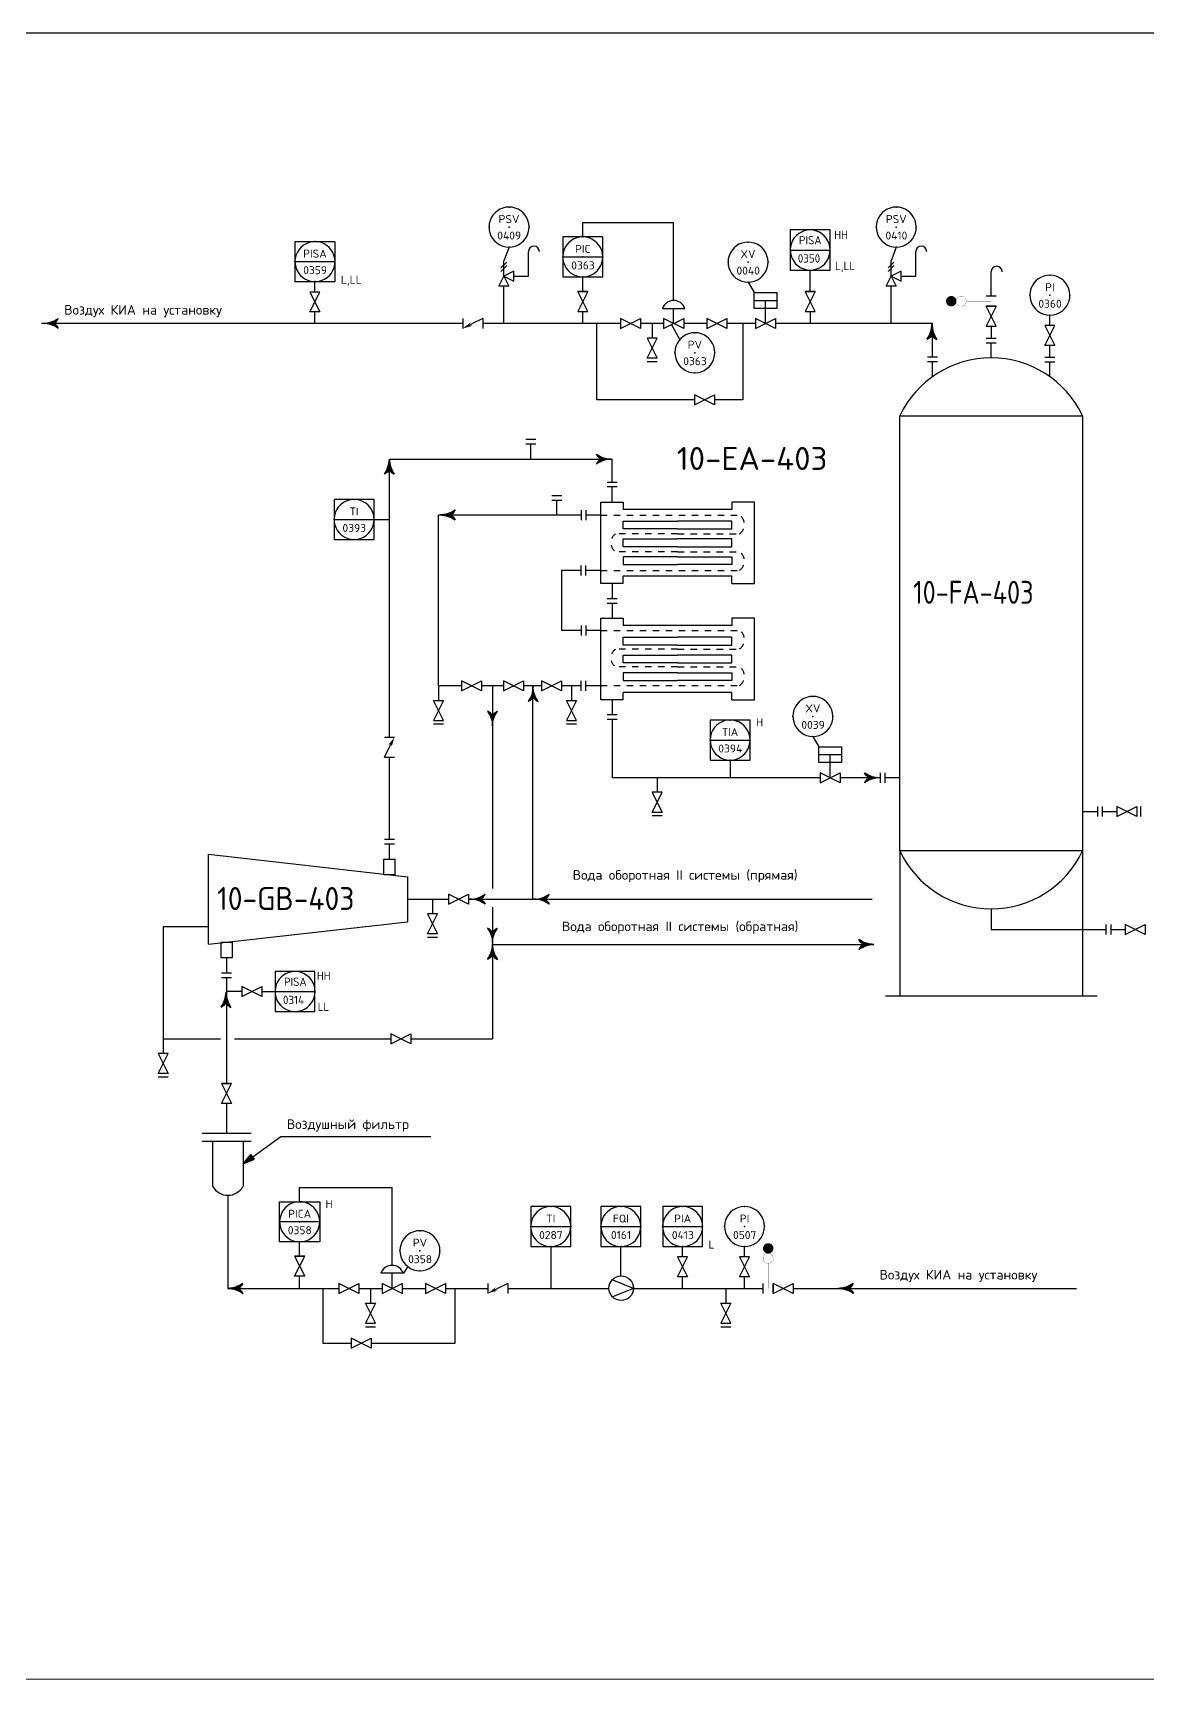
# Model space of a CAD drawing. Extents: x 71 to 279, y 48 to 143.
# Drawn here: x 175.43 to 192.58, y 52.26 to 77.59 of the extents above; entities that cross this region are included whole.
import ezdxf
from ezdxf.enums import TextEntityAlignment as Align

# ---------------------------------------------------------------- set-up
doc = ezdxf.new("R2010")
doc.units = 0
doc.header["$MEASUREMENT"] = 0
doc.linetypes.add('DASH', pattern=[0.15625, 0.09375, -0.0625])
doc.layers.get('0').update_dxf_attribs({"linetype": 'CONTINUOUS'})
doc.layers.add('IN-ATTRIBS', color=7, linetype='CONTINUOUS')
doc.styles.add('ATTRIBS', font='SIMPLEX', dxfattribs={"width": 0.8, "height": 0.125})
doc.styles.add('NARROW', font='simplex', dxfattribs={"width": 0.75, "height": 0.1})
doc.styles.add('S1', font='SIMPLEX.shx')
doc.styles.add('SIMPLEX', font='SIMPLEX')

# ---------------------------------------------------------------- blocks, each defined once
blk = doc.blocks.new('PE2')
for points in [[(0, 0, 0.150368), (0.188, 0.062, 0.150368)], [(0.125, 0, 0.206864), (0.188, 0.062, 0.206864)], [(0.125, 0, -0.206864), (0.188, -0.062, -0.206864)]]:
    blk.add_lwpolyline(points, format="xyb")
blk.add_arc((-0.008, -0.336), 0.336, 54.4623, 88.6678)
for points in [[(0, 0), (0.125, 0), (0.04, 0.003), (0.141, 0.008)], [(0, 0), (0.125, 0), (0.04, -0.003), (0.141, -0.008)], [(0.04, 0.003), (0.141, 0.008), (0.079, 0.011), (0.156, 0.019)], [(0.079, 0.011), (0.156, 0.019), (0.117, 0.024), (0.169, 0.031)], [(0.117, 0.024), (0.169, 0.031), (0.154, 0.041), (0.179, 0.046)], [(0.154, 0.041), (0.179, 0.046), (0.188, 0.062)], [(0.04, -0.003), (0.141, -0.008), (0.079, -0.011), (0.156, -0.019)], [(0.079, -0.011), (0.156, -0.019), (0.117, -0.024), (0.169, -0.031)], [(0.117, -0.024), (0.169, -0.031), (0.154, -0.041), (0.179, -0.046)], [(0.154, -0.041), (0.179, -0.046), (0.188, -0.062)]]:
    blk.add_solid(points)
blk = doc.blocks.new('-ARROW')
blk.add_line((0.085, 0), (0.125, 0))
for points in [[(0.085, 0), (0, 0), (0.085, 0), (0.124, 0.025)], [(0.085, 0), (0, 0), (0.085, 0), (0.124, -0.025)]]:
    blk.add_solid(points)
blk = doc.blocks.new('PI35')
at = {"layer": 'IN-ATTRIBS'}
for p in [(0, 0.25), (-0.25, 0), (0, 0), (0.25, 0), (0, -0.25)]:
    blk.add_point(p, dxfattribs=at)
at = {"layer": 'IN-ATTRIBS', "flags": 1}
for tag, style, width, p in [('IDNUM', 'ATTRIBS', 0.8, (0.009, 0.584)), ('DWGNO', 'ATTRIBS', 0.8, (0.003, 0.447)), ('FILENO', 'ATTRIBS', 0.8, (-0.003, 0.311)), ('LOC', 'ATTRIBS', 0.8, (-0.08, -0.422)), ('INSTALL', 'ATTRIBS', 0.8, (-0.087, -0.699)), ('SIG', 'ATTRIBS', 0.8, (-0.087, -0.563)), ('SERV', 'ATTRIBS', 0.8, (-0.083, -0.838)), ('DATE', 'ATTRIBS', 0.8, (-0.088, -0.969)), ('DES', 'NARROW', 0.75, (-0.087, -1.102)), ('CSYS', 'NARROW', 0.75, (-0.087, -1.243))]:
    blk.add_attdef(tag, text='', height=0.1, dxfattribs=dict(at, style=style, width=width)).set_placement(p, align=Align.CENTER)
at = {"layer": 'IN-ATTRIBS', "style": 'ATTRIBS', "flags": 1}
blk.add_attdef('SYSCDI', text='', height=0.1, dxfattribs=at).set_placement((-0.312, 0.312), align=Align.RIGHT)
at = {"layer": 'IN-ATTRIBS', "style": 'ATTRIBS'}
blk.add_attdef('SYSCDV', text='', height=0.1, dxfattribs=at).set_placement((-0.312, 0.141), align=Align.RIGHT)
at = {"layer": 'IN-ATTRIBS', "style": 'S1'}
for tag, p in [('A1', (0.323, 0.115)), ('XT', (0.324, 0.257)), ('A2', (0.323, -0.035)), ('A3', (0.323, -0.185)), ('RES', (0.323, -0.342))]:
    blk.add_attdef(tag, p, '', height=0.1, dxfattribs=at)
for tag, p in [('INSTTYPE', (0, 0.05)), ('TAGNUM', (0.002, -0.156)), ('MD', (0.402, -0.565)), ('SZ', (0.402, -0.696))]:
    blk.add_attdef(tag, text='', height=0.1, dxfattribs=at).set_placement(p, align=Align.CENTER)
blk = doc.blocks.new('PI29')
at = {"layer": 'IN-ATTRIBS'}
for p in [(0, 0.25), (-0.25, 0), (0, 0), (0.25, 0), (0, -0.25)]:
    blk.add_point(p, dxfattribs=at)
at = {"layer": 'IN-ATTRIBS', "flags": 1}
for tag, style, width, p in [('IDNUM', 'ATTRIBS', 0.8, (0.009, 0.584)), ('DWGNO', 'ATTRIBS', 0.8, (0.003, 0.447)), ('FILENO', 'ATTRIBS', 0.8, (-0.003, 0.311)), ('LOC', 'ATTRIBS', 0.8, (-0.08, -0.422)), ('INSTALL', 'ATTRIBS', 0.8, (-0.087, -0.699)), ('SIG', 'ATTRIBS', 0.8, (-0.087, -0.563)), ('SERV', 'ATTRIBS', 0.8, (-0.083, -0.838)), ('DATE', 'ATTRIBS', 0.8, (-0.088, -0.969)), ('DES', 'NARROW', 0.75, (-0.087, -1.102)), ('CSYS', 'NARROW', 0.75, (-0.087, -1.243))]:
    blk.add_attdef(tag, text='', height=0.1, dxfattribs=dict(at, style=style, width=width)).set_placement(p, align=Align.CENTER)
at = {"layer": 'IN-ATTRIBS', "style": 'ATTRIBS', "flags": 1}
blk.add_attdef('SYSCDI', text='', height=0.1, dxfattribs=at).set_placement((-0.312, 0.312), align=Align.RIGHT)
at = {"layer": 'IN-ATTRIBS', "style": 'ATTRIBS'}
blk.add_attdef('SYSCDV', text='', height=0.1, dxfattribs=at).set_placement((-0.312, 0.141), align=Align.RIGHT)
at = {"layer": 'IN-ATTRIBS', "style": 'S1'}
for tag, p in [('A1', (0.323, 0.115)), ('XT', (0.324, 0.257)), ('A2', (0.323, -0.035)), ('A3', (0.323, -0.185)), ('RES', (0.323, -0.342))]:
    blk.add_attdef(tag, p, '', height=0.1, dxfattribs=at)
for tag, p in [('INSTTYPE', (0, 0.05)), ('TAGNUM', (0.002, -0.156)), ('MD', (0.402, -0.565)), ('SZ', (0.402, -0.696))]:
    blk.add_attdef(tag, text='', height=0.1, dxfattribs=at).set_placement(p, align=Align.CENTER)

msp = doc.modelspace()

# ---------------------------------------------------------------- hatches: boundary and pattern name
h = msp.add_hatch(color=7)
h.paths.add_polyline_path([(178.66, 60.187), (178.809, 60.294), (178.781, 60.332)])
h.paths.add_polyline_path([(178.66, 60.187), (178.837, 60.257), (178.809, 60.294)])

# ---------------------------------------------------------------- linework, layer by layer
at = {"color": 6, "linetype": 'Continuous'}
for p, q in [((143.114, 77.594), (209.845, 77.594)), ((143.152, 52.259), (209.861, 52.255))]:
    msp.add_line(p, q, dxfattribs=at)
at = {"color": 7}
for p, q in [((183.891, 74.676, 0.76), (185.29, 74.676, 0.76)), ((183.891, 74.455, 0.76), (183.891, 74.676, 0.76)), ((185.29, 73.477, 0.76), (185.29, 74.676, 0.76)), ((182.755, 74.298, 0.76), (182.674, 74.088, 0.76)), ((188.717, 74.298, 0.76), (188.637, 74.088, 0.76)), ((182.629, 73.978, 0.76), (182.719, 74.068, 0.76)), ((182.629, 73.924, 0.76), (182.719, 74.014, 0.76)), ((182.674, 73.851, 0.76), (182.674, 74.088, 0.76)), ((188.592, 73.978, 0.76), (188.682, 74.068, 0.76)), ((188.592, 73.924, 0.76), (188.682, 74.014, 0.76)), ((188.637, 73.851, 0.76), (188.637, 74.088, 0.76)), ((183.891, 73.616, 0.76), (183.891, 73.839, 0.76)), ((186.435, 73.758, 0.76), (186.528, 73.598, 0.76)), ((187.392, 73.616, 0.76), (187.392, 73.945, 0.76)), ((183.891, 73.122, 0.76), (183.891, 73.308, 0.76)), ((187.392, 73.308, 0.76), (187.392, 73.122, 0.76)), ((185.384, 72.873, 0.76), (185.259, 73.106, 0.76)), ((180.678, 70.105, 0.76), (180.913, 70.105, 0.76)), ((187.434, 66.766, 0.76), (187.527, 66.607, 0.76)), ((186.16, 66.402, 0.76), (186.16, 66.13, 0.76)), ((178.64, 62.839, 0.76), (178.407, 62.839, 0.76)), ((178.948, 62.839, 0.76), (179.153, 62.839, 0.76)), ((178.66, 60.187, 0.76), (179.243, 60.606, 0.76)), ((179.243, 60.606, 0.76), (181.553, 60.606, 0.76)), ((178.66, 60.187, 0.76), (178.781, 60.332, 0.76)), ((178.837, 60.257, 0.76), (178.781, 60.332, 0.76)), ((178.66, 60.187, 0.76), (178.837, 60.257, 0.76)), ((179.532, 59.824, 0.76), (180.955, 59.824, 0.76)), ((179.532, 59.603, 0.76), (179.532, 59.824, 0.76)), ((180.955, 58.624, 0.76), (180.955, 59.824, 0.76)), ((179.532, 58.763, 0.76), (179.532, 58.987, 0.76)), ((183.397, 58.913, 0.76), (183.397, 58.269, 0.76)), ((184.477, 58.462, 0.76), (184.477, 58.913, 0.76)), ((181.197, 58.604, 0.76), (181.129, 58.502, 0.76)), ((179.532, 58.269, 0.76), (179.532, 58.455, 0.76))]:
    msp.add_line(p, q, dxfattribs=at)
at = {"linetype": 'Continuous'}
for p, q in [((187.084, 74.253, 0.76), (187.7, 74.253, 0.76)), ((179.46, 74.074, 0.76), (180.076, 74.074, 0.76)), ((183.583, 74.147, 0.76), (184.199, 74.147, 0.76)), ((180.062, 70.105, 0.76), (180.678, 70.105, 0.76)), ((185.852, 66.71, 0.76), (186.468, 66.71, 0.76)), ((179.153, 62.839, 0.76), (179.768, 62.839, 0.76)), ((179.84, 59.295, 0.76), (179.224, 59.295, 0.76)), ((183.089, 59.221, 0.76), (183.705, 59.221, 0.76)), ((184.17, 59.221, 0.76), (184.785, 59.221, 0.76)), ((185.121, 59.221, 0.76), (185.736, 59.221, 0.76))]:
    msp.add_line(p, q, dxfattribs=at)
at = {"color": 5}
for p, q in [((183.054, 73.851, 0.76), (183.054, 74.227, 0.76)), ((189.016, 73.851, 0.76), (189.016, 74.227, 0.76)), ((182.828, 73.851, 0.76), (183.054, 73.851, 0.76)), ((188.791, 73.851, 0.76), (189.016, 73.851, 0.76)), ((190.179, 73.542, 0.76), (190.179, 73.918, 0.76)), ((182.674, 73.122, 0.76), (182.674, 73.697, 0.76)), ((188.637, 73.122, 0.76), (188.637, 73.697, 0.76)), ((184.106, 71.948, 0.76), (184.106, 73.122, 0.76)), ((186.357, 73.122, 0.76), (186.357, 71.948, 0.76)), ((190.179, 73.08, 0.76), (190.179, 72.894, 0.76)), ((185.613, 71.948, 0.76), (184.106, 71.948, 0.76)), ((186.357, 71.948, 0.76), (185.921, 71.948, 0.76)), ((183.866, 70.172, 0.76), (181.672, 70.172, 0.76)), ((181.672, 67.546, 0.76), (181.672, 70.172, 0.76)), ((183.565, 69.32, 0.76), (183.565, 68.397, 0.76)), ((183.866, 69.32, 0.76), (183.565, 69.32, 0.76)), ((183.866, 68.397, 0.76), (183.565, 68.397, 0.76)), ((182.024, 67.546, 0.76), (181.672, 67.546, 0.76)), ((182.67, 67.546, 0.76), (182.332, 67.546, 0.76)), ((182.501, 67.546, 0.76), (182.501, 64.425, 0.76)), ((183.257, 67.546, 0.76), (182.978, 67.546, 0.76)), ((183.117, 67.546, 0.76), (183.117, 64.259, 0.76)), ((183.866, 67.546, 0.76), (183.565, 67.546, 0.76)), ((181.19, 64.259, 0.76), (181.822, 64.259, 0.76)), ((182.13, 64.259, 0.76), (188.345, 64.259, 0.76)), ((182.501, 64.137, 0.76), (182.501, 62.109, 0.76)), ((190.179, 64.111, 0.76), (190.179, 63.795, 0.76)), ((177.432, 63.837, 0.76), (177.432, 62.973, 0.76)), ((178.127, 63.837, 0.76), (177.432, 63.837, 0.76)), ((190.179, 63.795, 0.76), (191.716, 63.795, 0.76)), ((182.501, 63.564, 0.76), (188.373, 63.564, 0.76)), ((177.432, 62.973, 0.76), (177.432, 62.109, 0.76)), ((177.432, 62.109, 0.76), (178.312, 62.109, 0.76)), ((178.531, 62.109, 0.76), (180.935, 62.109, 0.76)), ((181.243, 62.109, 0.76), (182.501, 62.109, 0.76)), ((184.671, 58.269, 0.76), (184.342, 58.401, 0.76)), ((179.888, 58.269, 0.76), (179.888, 57.426, 0.76)), ((181.925, 57.426, 0.76), (181.925, 58.269, 0.76)), ((184.671, 58.269, 0.76), (184.346, 58.14, 0.76)), ((179.888, 57.426, 0.76), (180.324, 57.426, 0.76)), ((180.632, 57.426, 0.76), (181.925, 57.426, 0.76))]:
    msp.add_line(p, q, dxfattribs=at)
at = {"color": 7, "linetype": 'Continuous'}
for p, q in [((179.768, 73.606, 0.76), (179.768, 73.766, 0.76)), ((179.768, 73.122, 0.76), (179.768, 73.299, 0.76)), ((191.082, 73.09, 0.76), (191.082, 73.249, 0.76)), ((191.082, 72.605, 0.76), (191.082, 72.782, 0.76)), ((185.428, 58.754, 0.76), (185.428, 58.914, 0.76)), ((186.381, 58.754, 0.76), (186.381, 58.913, 0.76)), ((185.428, 58.27, 0.76), (185.428, 58.446, 0.76)), ((186.381, 58.27, 0.76), (186.381, 58.446, 0.76))]:
    msp.add_line(p, q, dxfattribs=at)
at = {"color": 2}
for p, q in [((182.597, 73.697, 0.76), (182.674, 73.851, 0.76)), ((182.828, 73.928, 0.76), (182.674, 73.851, 0.76)), ((182.674, 73.851, 0.76), (182.828, 73.774, 0.76)), ((182.674, 73.851, 0.76), (182.751, 73.697, 0.76)), ((182.828, 73.774, 0.76), (182.828, 73.928, 0.76)), ((188.56, 73.697, 0.76), (188.637, 73.851, 0.76)), ((188.791, 73.928, 0.76), (188.637, 73.851, 0.76)), ((188.637, 73.851, 0.76), (188.714, 73.697, 0.76)), ((188.637, 73.851, 0.76), (188.791, 73.774, 0.76)), ((188.791, 73.774, 0.76), (188.791, 73.928, 0.76)), ((182.751, 73.697, 0.76), (182.597, 73.697, 0.76)), ((183.968, 73.616, 0.76), (183.814, 73.616, 0.76)), ((187.469, 73.616, 0.76), (187.315, 73.616, 0.76)), ((188.714, 73.697, 0.76), (188.56, 73.697, 0.76)), ((190.256, 73.542, 0.76), (190.102, 73.542, 0.76)), ((185.116, 73.355, 0.76), (185.464, 73.355, 0.76)), ((185.29, 73.122, 0.76), (185.29, 73.355, 0.76)), ((186.528, 73.477, 0.76), (186.876, 73.477, 0.76)), ((186.702, 73.122, 0.76), (186.702, 73.477, 0.76)), ((190.256, 73.388, 0.76), (190.102, 73.388, 0.76)), ((182.045, 73.199, 0.76), (182.045, 73.045, 0.76)), ((182.353, 73.199, 0.76), (182.353, 73.045, 0.76)), ((184.957, 73.122, 0.76), (184.957, 72.897, 0.76)), ((190.102, 72.894, 0.76), (190.256, 72.894, 0.76)), ((190.102, 72.823, 0.76), (190.256, 72.823, 0.76)), ((190.179, 72.592, 0.76), (190.179, 72.823, 0.76)), ((189.352, 72.605, 0.76), (189.198, 72.605, 0.76)), ((189.352, 72.534, 0.76), (189.198, 72.534, 0.76)), ((189.275, 72.303, 0.76), (189.275, 72.534, 0.76)), ((191.005, 72.605, 0.76), (191.159, 72.605, 0.76)), ((191.005, 72.534, 0.76), (191.159, 72.534, 0.76)), ((191.082, 72.303, 0.76), (191.082, 72.534, 0.76)), ((183.167, 71.336, 0.76), (183.013, 71.336, 0.76)), ((183.167, 71.265, 0.76), (183.013, 71.265, 0.76)), ((183.09, 71.034, 0.76), (183.09, 71.265, 0.76)), ((183.414, 70.474, 0.76), (183.568, 70.474, 0.76)), ((184.418, 70.676, 0.76), (184.264, 70.676, 0.76)), ((184.418, 70.605, 0.76), (184.264, 70.605, 0.76)), ((184.341, 70.374, 0.76), (184.341, 70.605, 0.76)), ((183.414, 70.402, 0.76), (183.568, 70.402, 0.76)), ((183.491, 70.172, 0.76), (183.491, 70.402, 0.76)), ((183.866, 70.249, 0.76), (183.866, 70.095, 0.76)), ((183.937, 70.249, 0.76), (183.937, 70.095, 0.76)), ((184.168, 70.172, 0.76), (183.937, 70.172, 0.76)), ((183.866, 69.243, 0.76), (183.866, 69.397, 0.76)), ((183.937, 69.243, 0.76), (183.937, 69.397, 0.76)), ((184.168, 69.32, 0.76), (183.937, 69.32, 0.76)), ((184.341, 69.118, 0.76), (184.341, 68.887, 0.76)), ((184.264, 68.887, 0.76), (184.418, 68.887, 0.76)), ((184.264, 68.816, 0.76), (184.418, 68.816, 0.76)), ((184.341, 68.816, 0.76), (184.341, 68.585, 0.76)), ((183.866, 68.474, 0.76), (183.866, 68.32, 0.76)), ((183.937, 68.474, 0.76), (183.937, 68.32, 0.76)), ((184.168, 68.397, 0.76), (183.937, 68.397, 0.76)), ((181.672, 67.546, 0.76), (181.672, 67.321, 0.76)), ((183.715, 67.546, 0.76), (183.715, 67.321, 0.76)), ((183.866, 67.469, 0.76), (183.866, 67.623, 0.76)), ((183.937, 67.469, 0.76), (183.937, 67.623, 0.76)), ((184.168, 67.546, 0.76), (183.937, 67.546, 0.76)), ((184.341, 67.33, 0.76), (184.341, 67.099, 0.76)), ((184.418, 67.099, 0.76), (184.264, 67.099, 0.76)), ((184.418, 67.028, 0.76), (184.264, 67.028, 0.76)), ((180.836, 66.753, 0.76), (180.99, 66.753, 0.76)), ((180.836, 66.446, 0.76), (180.99, 66.446, 0.76)), ((187.527, 66.485, 0.76), (187.875, 66.485, 0.76)), ((187.701, 66.13, 0.76), (187.701, 66.485, 0.76)), ((188.47, 66.207, 0.76), (188.47, 66.053, 0.76)), ((188.541, 66.207, 0.76), (188.541, 66.053, 0.76)), ((185.034, 66.13, 0.76), (185.034, 65.905, 0.76)), ((188.772, 66.13, 0.76), (188.541, 66.13, 0.76)), ((191.816, 65.689, 0.76), (191.816, 65.535, 0.76)), ((191.887, 65.689, 0.76), (191.887, 65.535, 0.76)), ((191.585, 65.612, 0.76), (191.816, 65.612, 0.76)), ((191.887, 65.612, 0.76), (192.112, 65.612, 0.76)), ((180.99, 65.178, 0.76), (180.836, 65.178, 0.76)), ((180.99, 65.107, 0.76), (180.836, 65.107, 0.76)), ((180.913, 64.876, 0.76), (180.913, 65.107, 0.76)), ((181.577, 64.259, 0.76), (181.577, 64.034, 0.76)), ((191.946, 63.872, 0.76), (191.946, 63.718, 0.76)), ((192.018, 63.872, 0.76), (192.018, 63.718, 0.76)), ((191.716, 63.795, 0.76), (191.946, 63.795, 0.76)), ((192.018, 63.795, 0.76), (192.243, 63.795, 0.76)), ((178.407, 63.359, 0.76), (178.407, 63.128, 0.76)), ((178.33, 63.128, 0.76), (178.484, 63.128, 0.76)), ((178.33, 63.057, 0.76), (178.484, 63.057, 0.76)), ((177.432, 62.109, 0.76), (177.432, 61.884, 0.76)), ((178.33, 61.423, 0.76), (178.484, 61.423, 0.76)), ((179.455, 58.763, 0.76), (179.609, 58.763, 0.76)), ((181.129, 58.502, 0.76), (180.781, 58.502, 0.76)), ((180.955, 58.269, 0.76), (180.955, 58.502, 0.76)), ((182.429, 58.346, 0.76), (182.429, 58.192, 0.76)), ((182.737, 58.346, 0.76), (182.737, 58.192, 0.76)), ((186.669, 58.192, 0.76), (186.669, 58.346, 0.76)), ((186.823, 58.192, 0.76), (186.823, 58.346, 0.76)), ((180.622, 58.269, 0.76), (180.622, 58.044, 0.76)), ((186.091, 58.269, 0.76), (186.091, 58.044, 0.76))]:
    msp.add_line(p, q, dxfattribs=at)
at = {"color": 3}
for p, q in [((182.045, 73.122, 0.76), (175.558, 73.122, 0.76)), ((184.47, 73.122, 0.76), (182.353, 73.122, 0.76)), ((185.136, 73.122, 0.76), (184.778, 73.122, 0.76)), ((185.803, 73.122, 0.76), (185.444, 73.122, 0.76)), ((186.548, 73.122, 0.76), (186.111, 73.122, 0.76)), ((189.275, 73.122, 0.76), (186.856, 73.122, 0.76)), ((189.275, 72.605, 0.76), (189.275, 73.122, 0.76)), ((180.913, 71.034, 0.76), (184.341, 71.034, 0.76)), ((180.913, 66.753, 0.76), (180.913, 71.034, 0.76)), ((184.341, 70.676, 0.76), (184.341, 71.034, 0.76)), ((184.341, 67.028, 0.76), (184.341, 66.13, 0.76)), ((180.913, 65.178, 0.76), (180.913, 66.446, 0.76)), ((187.547, 66.13, 0.76), (184.341, 66.13, 0.76)), ((188.47, 66.13, 0.76), (187.855, 66.13, 0.76)), ((178.407, 63.057, 0.76), (178.407, 61.423, 0.76)), ((178.407, 61.115, 0.76), (178.407, 60.658, 0.76)), ((178.427, 59.702, 0.76), (178.427, 58.269, 0.76)), ((178.427, 58.269, 0.76), (180.135, 58.269, 0.76)), ((180.443, 58.269, 0.76), (180.801, 58.269, 0.76)), ((181.109, 58.269, 0.76), (181.468, 58.269, 0.76)), ((181.776, 58.269, 0.76), (182.429, 58.269, 0.76)), ((182.737, 58.269, 0.76), (184.292, 58.269, 0.76)), ((184.671, 58.27, 0.76), (186.669, 58.269, 0.76)), ((187.131, 58.269, 0.76), (191.493, 58.269, 0.76))]:
    msp.add_line(p, q, dxfattribs=at)
at = {"color": 2, "linetype": 'Continuous'}
for p, q in [((182.353, 73.199, 0.76), (182.182, 73.115, 0.76)), ((185.034, 72.533, 0.76), (184.88, 72.533, 0.76)), ((181.595, 66.957, 0.76), (181.749, 66.957, 0.76)), ((183.638, 66.957, 0.76), (183.792, 66.957, 0.76)), ((180.836, 66.446, 0.76), (180.92, 66.616, 0.76)), ((192.476, 65.689, 0.76), (192.476, 65.535, 0.76)), ((185.111, 65.541, 0.76), (184.957, 65.541, 0.76)), ((181.654, 63.67, 0.76), (181.5, 63.67, 0.76)), ((177.508, 61.52, 0.76), (177.355, 61.52, 0.76)), ((182.737, 58.346, 0.76), (182.566, 58.262, 0.76)), ((180.545, 57.68, 0.76), (180.699, 57.68, 0.76)), ((186.014, 57.68, 0.76), (186.168, 57.68, 0.76))]:
    msp.add_line(p, q, dxfattribs=at)
at = {"color": 6}
for p, q in [((184.168, 69.118, 0.76), (184.168, 70.374, 0.76)), ((184.168, 70.374, 0.76), (184.513, 70.374, 0.76)), ((184.513, 70.374, 0.76), (184.513, 70.26, 0.76)), ((186.188, 70.26, 0.76), (184.513, 70.26, 0.76)), ((186.534, 70.374, 0.76), (186.188, 70.374, 0.76)), ((186.188, 70.374, 0.76), (186.188, 70.26, 0.76)), ((186.534, 69.118, 0.76), (186.534, 70.374, 0.76)), ((184.514, 69.96, 0.76), (184.514, 70.08, 0.76)), ((184.514, 70.08, 0.76), (185.351, 70.08, 0.76)), ((185.351, 69.96, 0.76), (184.514, 69.96, 0.76)), ((186.187, 70.08, 0.76), (185.351, 70.08, 0.76)), ((185.351, 69.96, 0.76), (186.187, 69.96, 0.76)), ((186.187, 69.96, 0.76), (186.187, 70.08, 0.76)), ((184.514, 69.686, 0.76), (184.514, 69.806, 0.76)), ((184.514, 69.806, 0.76), (185.351, 69.806, 0.76)), ((185.351, 69.686, 0.76), (184.514, 69.686, 0.76)), ((186.187, 69.806, 0.76), (185.351, 69.806, 0.76)), ((185.351, 69.686, 0.76), (186.187, 69.686, 0.76)), ((186.187, 69.686, 0.76), (186.187, 69.806, 0.76)), ((184.514, 69.532, 0.76), (184.514, 69.412, 0.76)), ((185.351, 69.532, 0.76), (184.514, 69.532, 0.76)), ((185.351, 69.532, 0.76), (186.187, 69.532, 0.76)), ((186.187, 69.532, 0.76), (186.187, 69.412, 0.76)), ((184.513, 69.118, 0.76), (184.513, 69.232, 0.76)), ((186.188, 69.232, 0.76), (184.513, 69.232, 0.76)), ((184.514, 69.412, 0.76), (185.351, 69.412, 0.76)), ((186.187, 69.412, 0.76), (185.351, 69.412, 0.76)), ((186.188, 69.118, 0.76), (186.188, 69.232, 0.76)), ((184.513, 69.118, 0.76), (184.168, 69.118, 0.76)), ((186.188, 69.118, 0.76), (186.534, 69.118, 0.76)), ((184.168, 67.33, 0.76), (184.168, 68.585, 0.76)), ((184.168, 68.585, 0.76), (184.513, 68.585, 0.76)), ((184.513, 68.585, 0.76), (184.513, 68.471, 0.76)), ((186.188, 68.471, 0.76), (184.513, 68.471, 0.76)), ((186.534, 68.585, 0.76), (186.188, 68.585, 0.76)), ((186.188, 68.585, 0.76), (186.188, 68.471, 0.76)), ((186.534, 67.33, 0.76), (186.534, 68.585, 0.76)), ((184.514, 68.291, 0.76), (185.351, 68.291, 0.76)), ((184.514, 68.171, 0.76), (184.514, 68.291, 0.76)), ((185.351, 68.171, 0.76), (184.514, 68.171, 0.76)), ((186.187, 68.291, 0.76), (185.351, 68.291, 0.76)), ((185.351, 68.171, 0.76), (186.187, 68.171, 0.76)), ((186.187, 68.171, 0.76), (186.187, 68.291, 0.76)), ((184.514, 68.018, 0.76), (185.351, 68.018, 0.76)), ((184.514, 67.898, 0.76), (184.514, 68.018, 0.76)), ((186.187, 68.018, 0.76), (185.351, 68.018, 0.76)), ((186.187, 67.898, 0.76), (186.187, 68.018, 0.76)), ((185.351, 67.898, 0.76), (184.514, 67.898, 0.76)), ((185.351, 67.744, 0.76), (184.514, 67.744, 0.76)), ((184.514, 67.744, 0.76), (184.514, 67.624, 0.76)), ((185.351, 67.898, 0.76), (186.187, 67.898, 0.76)), ((185.351, 67.744, 0.76), (186.187, 67.744, 0.76)), ((186.187, 67.744, 0.76), (186.187, 67.624, 0.76)), ((184.513, 67.33, 0.76), (184.513, 67.444, 0.76)), ((186.188, 67.444, 0.76), (184.513, 67.444, 0.76)), ((184.514, 67.624, 0.76), (185.351, 67.624, 0.76)), ((186.187, 67.624, 0.76), (185.351, 67.624, 0.76)), ((186.188, 67.33, 0.76), (186.188, 67.444, 0.76)), ((184.513, 67.33, 0.76), (184.168, 67.33, 0.76)), ((186.188, 67.33, 0.76), (186.534, 67.33, 0.76)), ((178.127, 64.951, 0.76), (181.19, 64.605, 0.76)), ((178.127, 63.567, 0.76), (178.127, 64.951, 0.76)), ((188.772, 65.002, 0.76), (188.772, 62.772, 0.76)), ((191.585, 65.002, 0.76), (191.585, 62.772, 0.76)), ((181.19, 64.605, 0.76), (181.19, 63.913, 0.76)), ((178.127, 63.567, 0.76), (181.19, 63.913, 0.76)), ((188.549, 62.772, 0.76), (191.808, 62.772, 0.76)), ((178.031, 60.658, 0.76), (178.783, 60.658, 0.76)), ((178.031, 60.535, 0.76), (178.783, 60.535, 0.76)), ((178.195, 59.838, 0.76), (178.195, 60.535, 0.76)), ((178.195, 60.535, 0.76), (178.66, 60.535, 0.76)), ((178.66, 60.535, 0.76), (178.66, 59.838, 0.76))]:
    msp.add_line(p, q, dxfattribs=at)
at = {"color": 5, "linetype": 'DASH'}
for p, q in [((184.168, 70.17, 0.76), (186.305, 70.17, 0.76)), ((185.351, 69.883, 0.76), (184.397, 69.883, 0.76)), ((185.351, 69.883, 0.76), (186.305, 69.883, 0.76)), ((185.351, 69.609, 0.76), (184.397, 69.609, 0.76)), ((185.351, 69.609, 0.76), (186.305, 69.609, 0.76)), ((184.168, 69.32, 0.76), (186.305, 69.32, 0.76)), ((184.168, 68.397, 0.76), (186.305, 68.397, 0.76)), ((185.351, 68.11, 0.76), (184.397, 68.11, 0.76)), ((185.351, 68.11, 0.76), (186.305, 68.11, 0.76)), ((185.351, 67.837, 0.76), (184.397, 67.837, 0.76)), ((185.351, 67.837, 0.76), (186.305, 67.837, 0.76)), ((184.168, 67.548, 0.76), (186.305, 67.548, 0.76))]:
    msp.add_line(p, q, dxfattribs=at)
at = {"elevation": 0.76}
for points in [[(187.7, 74.009), (187.7, 74.561), (187.084, 74.561), (187.084, 74.009)], [(180.076, 73.829), (180.076, 74.381), (179.46, 74.381), (179.46, 73.829)], [(184.199, 73.903), (184.199, 74.455), (183.583, 74.455), (183.583, 73.903)], [(187.084, 74.009), (187.084, 73.945), (187.7, 73.945), (187.7, 74.009)], [(179.46, 73.829), (179.46, 73.766), (180.076, 73.766), (180.076, 73.829)], [(183.583, 73.903), (183.583, 73.839), (184.199, 73.839), (184.199, 73.903)], [(180.678, 69.86), (180.678, 70.413), (180.062, 70.413), (180.062, 69.86)], [(180.062, 69.86), (180.062, 69.797), (180.678, 69.797), (180.678, 69.86)], [(186.468, 66.465), (186.468, 67.018), (185.852, 67.018), (185.852, 66.465)], [(185.852, 66.465), (185.852, 66.402), (186.468, 66.402), (186.468, 66.465)], [(179.768, 62.595), (179.768, 63.147), (179.153, 63.147), (179.153, 62.595)], [(179.153, 62.595), (179.153, 62.532), (179.768, 62.532), (179.768, 62.595)], [(179.224, 59.05), (179.224, 59.603), (179.84, 59.603), (179.84, 59.05)], [(183.705, 58.977), (183.705, 59.529), (183.089, 59.529), (183.089, 58.977)], [(184.785, 58.977), (184.785, 59.529), (184.17, 59.529), (184.17, 58.977)], [(185.736, 58.977), (185.736, 59.529), (185.121, 59.529), (185.121, 58.977)], [(179.84, 59.05), (179.84, 58.987), (179.224, 58.987), (179.224, 59.05)], [(183.089, 58.977), (183.089, 58.913), (183.705, 58.913), (183.705, 58.977)], [(184.17, 58.977), (184.17, 58.913), (184.785, 58.913), (184.785, 58.977)], [(185.121, 58.977), (185.121, 58.914), (185.736, 58.914), (185.736, 58.977)]]:
    msp.add_lwpolyline(points, dxfattribs=at)
at = {"color": 2, "elevation": 0.76}
for points in [[(179.691, 73.606), (179.845, 73.299), (179.691, 73.299), (179.845, 73.606)], [(183.968, 73.616), (183.814, 73.308), (183.968, 73.308), (183.814, 73.616)], [(186.528, 73.598), (186.876, 73.598), (186.876, 73.355), (186.528, 73.355)], [(187.469, 73.616), (187.315, 73.308), (187.469, 73.308), (187.315, 73.616)], [(190.256, 73.388), (190.102, 73.08), (190.256, 73.08), (190.102, 73.388)], [(184.778, 73.045), (184.47, 73.199), (184.47, 73.045), (184.778, 73.199)], [(185.136, 73.045), (185.444, 73.199), (185.444, 73.045), (185.136, 73.199)], [(185.803, 73.045), (186.111, 73.199), (186.111, 73.045), (185.803, 73.199)], [(186.548, 73.045), (186.856, 73.199), (186.856, 73.045), (186.548, 73.199)], [(191.005, 73.09), (191.159, 72.782), (191.005, 72.782), (191.159, 73.09)], [(184.88, 72.897), (185.034, 72.589), (184.88, 72.589), (185.034, 72.897)], [(185.613, 71.871), (185.921, 72.025), (185.921, 71.871), (185.613, 72.025)], [(182.332, 67.469), (182.024, 67.623), (182.024, 67.469), (182.332, 67.623)], [(182.978, 67.469), (182.67, 67.623), (182.67, 67.469), (182.978, 67.623)], [(183.565, 67.469), (183.257, 67.623), (183.257, 67.469), (183.565, 67.623)], [(181.749, 67.321), (181.595, 67.013), (181.749, 67.013), (181.595, 67.321)], [(183.792, 67.321), (183.638, 67.013), (183.792, 67.013), (183.638, 67.321)], [(187.527, 66.607), (187.875, 66.607), (187.875, 66.363), (187.527, 66.363)], [(187.547, 66.053), (187.855, 66.207), (187.855, 66.053), (187.547, 66.207)], [(184.957, 65.905), (185.111, 65.597), (184.957, 65.597), (185.111, 65.905)], [(192.112, 65.535), (192.42, 65.689), (192.42, 65.535), (192.112, 65.689)], [(181.822, 64.182), (182.13, 64.336), (182.13, 64.182), (181.822, 64.336)], [(181.5, 64.034), (181.654, 63.726), (181.5, 63.726), (181.654, 64.034)], [(192.243, 63.718), (192.551, 63.872), (192.551, 63.718), (192.243, 63.872)], [(178.64, 62.763), (178.948, 62.916), (178.948, 62.763), (178.64, 62.916)], [(180.935, 62.032), (181.243, 62.186), (181.243, 62.032), (180.935, 62.186)], [(177.355, 61.884), (177.508, 61.576), (177.355, 61.576), (177.508, 61.884)], [(178.33, 61.423), (178.484, 61.115), (178.33, 61.115), (178.484, 61.423)], [(179.455, 58.763), (179.609, 58.455), (179.455, 58.455), (179.609, 58.763)], [(185.351, 58.754), (185.505, 58.446), (185.351, 58.446), (185.505, 58.754)], [(186.304, 58.754), (186.458, 58.446), (186.304, 58.446), (186.458, 58.754)], [(180.443, 58.192), (180.135, 58.346), (180.135, 58.192), (180.443, 58.346)], [(181.109, 58.192), (180.801, 58.346), (180.801, 58.192), (181.109, 58.346)], [(181.468, 58.192), (181.776, 58.346), (181.776, 58.192), (181.468, 58.346)], [(186.823, 58.192), (187.131, 58.346), (187.131, 58.192), (186.823, 58.346)], [(180.699, 58.044), (180.545, 57.736), (180.699, 57.736), (180.545, 58.044)], [(186.168, 58.044), (186.014, 57.736), (186.168, 57.736), (186.014, 58.044)], [(180.632, 57.349), (180.324, 57.503), (180.324, 57.349), (180.632, 57.503)]]:
    msp.add_lwpolyline(points, close=True, dxfattribs=at)
for points, const_width in [([(189.563, 73.505, -1), (189.563, 73.425, -1)], 0.0801), ([(189.717, 73.543, -1), (189.717, 73.386, -1)], 0.00308), ([(186.706, 58.885, 1), (186.786, 58.885, 1)], 0.0801), ([(186.667, 58.731, 1), (186.824, 58.731, 1)], 0.00308)]:
    msp.add_lwpolyline(points, format="xyb", close=True, dxfattribs=dict(at, const_width=const_width))
at = {"color": 2, "const_width": 0.00616, "elevation": 0.76}
for points in [[(189.794, 73.465), (190.179, 73.465)], [(186.746, 58.654), (186.746, 58.269)]]:
    msp.add_lwpolyline(points, dxfattribs=at)
at = {"color": 6, "elevation": 0.76}
for points in [[(188.772, 71.702), (191.585, 71.702), (191.585, 65.002), (188.772, 65.002)], [(180.828, 64.876), (180.998, 64.876), (180.998, 64.636), (180.828, 64.636)], [(178.322, 63.598), (178.491, 63.598), (178.491, 63.359), (178.322, 63.359)]]:
    msp.add_lwpolyline(points, close=True, dxfattribs=at)
at = {"color": 5}
msp.add_circle((184.482, 58.272, 0.76), 0.189, dxfattribs=at)
for centre, start, end in [((182.755, 74.606, 0.76), 307.3963, 232.6037), ((188.717, 74.606, 0.76), 307.3963, 232.6037), ((187.392, 74.253, 0.76), 307.3963, 160.4146), ((179.768, 74.074, 0.76), 307.3963, 160.4146), ((182.755, 74.606, 0.76), 232.6037, 307.3963), ((183.891, 74.147, 0.76), 160.4146, 232.6037), ((183.891, 74.147, 0.76), 307.3963, 160.4146), ((186.435, 74.066, 0.76), 307.3963, 232.6037), ((187.392, 74.253, 0.76), 160.4146, 232.6037), ((188.717, 74.606, 0.76), 232.6037, 307.3963), ((179.768, 74.074, 0.76), 160.4146, 232.6037), ((187.392, 74.253, 0.76), 232.6037, 307.3963), ((179.768, 74.074, 0.76), 232.6037, 307.3963), ((183.891, 74.147, 0.76), 232.6037, 307.3963), ((186.435, 74.066, 0.76), 232.6037, 307.3963), ((191.082, 73.557, 0.76), 307.3963, 232.6037), ((191.082, 73.557, 0.76), 232.6037, 307.3963), ((185.616, 72.672, 0.76), 307.3963, 232.6037), ((185.616, 72.672, 0.76), 232.6037, 307.3963), ((180.37, 70.105, 0.76), 160.4146, 232.6037), ((180.37, 70.105, 0.76), 307.3963, 160.4146), ((180.37, 70.105, 0.76), 232.6037, 307.3963), ((187.434, 67.074, 0.76), 307.3963, 232.6037), ((186.16, 66.71, 0.76), 307.3963, 160.4146), ((186.16, 66.71, 0.76), 160.4146, 232.6037), ((187.434, 67.074, 0.76), 232.6037, 307.3963), ((186.16, 66.71, 0.76), 232.6037, 307.3963), ((179.461, 62.839, 0.76), 307.3963, 160.4146), ((179.461, 62.839, 0.76), 160.4146, 232.6037), ((179.461, 62.839, 0.76), 232.6037, 307.3963), ((179.532, 59.295, 0.76), 19.5854, 232.6037), ((179.532, 59.295, 0.76), 307.3963, 19.5854), ((183.397, 59.221, 0.76), 160.4146, 232.6037), ((183.397, 59.221, 0.76), 307.3963, 160.4146), ((184.477, 59.221, 0.76), 160.4146, 232.6037), ((184.477, 59.221, 0.76), 307.3963, 160.4146), ((185.428, 59.221, 0.76), 160.4146, 232.6037), ((185.428, 59.221, 0.76), 307.3963, 160.4146), ((186.381, 59.221, 0.76), 307.3963, 232.6037), ((179.532, 59.295, 0.76), 232.6037, 307.3963), ((181.384, 58.849, 0.76), 307.3963, 232.6037), ((183.397, 59.221, 0.76), 232.6037, 307.3963), ((184.477, 59.221, 0.76), 232.6037, 307.3963), ((185.428, 59.221, 0.76), 232.6037, 307.3963), ((186.381, 59.221, 0.76), 232.6037, 307.3963), ((181.384, 58.849, 0.76), 232.6037, 307.3963)]:
    msp.add_arc(centre, 0.308, start, end)
for centre in [(183.138, 74.227, 0.76), (189.101, 74.227, 0.76), (190.263, 73.918, 0.76)]:
    msp.add_arc(centre, 0.0848, 0, 180, dxfattribs=at)
at = {"color": 2}
for centre in [(185.29, 73.291, 0.76), (180.955, 58.439, 0.76)]:
    msp.add_arc(centre, 0.185, 20.0525, 159.9475, dxfattribs=at)
at = {"color": 6}
for centre, radius, start, end in [((190.179, 71.036, 0.76), 1.556, 25.3403, 154.6597), ((190.179, 65.668, 0.76), 1.556, 205.3403, 334.6597), ((178.427, 59.968, 0.76), 0.266, 209.1029, 330.8971)]:
    msp.add_arc(centre, radius, start, end, dxfattribs=at)
at = {"color": 5, "linetype": 'DASH'}
for centre, radius, start, end in [((186.202, 70.028, 0.76), 0.177, 305.6941, 54.3059), ((184.487, 69.746, 0.76), 0.164, 123.3998, 236.6002), ((186.202, 69.466, 0.76), 0.177, 305.6941, 54.3059), ((186.202, 68.256, 0.76), 0.177, 305.6941, 54.3059), ((184.487, 67.973, 0.76), 0.164, 123.3998, 236.6002), ((186.202, 67.693, 0.76), 0.177, 305.6941, 54.3059)]:
    msp.add_arc(centre, radius, start, end, dxfattribs=at)

# ---------------------------------------------------------------- block references
at = {"color": 7, "xscale": 1.231604281418859, "yscale": 1.231604281418859, "zscale": 1.23160428141885}
for name, p, values in [('PI35', (182.755, 74.606, 0.76), {'INSTTYPE': 'PSV', 'TAGNUM': '0409'}), ('PI35', (188.717, 74.606, 0.76), {'INSTTYPE': 'PSV', 'TAGNUM': '0410'}), ('PI29', (183.891, 74.147, 0.76), {'INSTTYPE': 'PIC', 'TAGNUM': '0363'}), ('PI35', (186.435, 74.066, 0.76), {'INSTTYPE': 'XV', 'TAGNUM': '0040'}), ('PI35', (191.082, 73.557, 0.76), {'INSTTYPE': 'PI', 'TAGNUM': '0360'}), ('PI35', (185.616, 72.672, 0.76), {'INSTTYPE': 'PV', 'TAGNUM': '0363'}), ('PI29', (180.37, 70.105, 0.76), {'INSTTYPE': 'ТI', 'TAGNUM': '0393'}), ('PI35', (187.434, 67.074, 0.76), {'INSTTYPE': 'XV', 'TAGNUM': '0039'}), ('PI29', (183.397, 59.221, 0.76), {'INSTTYPE': 'TI', 'TAGNUM': '0287'}), ('PI29', (184.477, 59.221, 0.76), {'INSTTYPE': 'FQI', 'TAGNUM': '0161'}), ('PI35', (186.381, 59.221, 0.76), {'INSTTYPE': 'PI', 'TAGNUM': '0507'}), ('PI35', (181.384, 58.849, 0.76), {'INSTTYPE': 'PV', 'TAGNUM': '0358'})]:
    msp.add_blockref(name, p, dxfattribs=at).add_auto_attribs(values)
at = {"color": 7}
ref = msp.add_blockref('PI29', (179.768, 74.074, 0.76), dxfattribs=dict(at, xscale=1.231604281418859, yscale=1.231604281418859, zscale=1.23160428141885))
ref.add_attrib('INSTTYPE', 'PISА', dxfattribs={"layer": 'IN-ATTRIBS', "height": 0.1232, "style": 'S1'}).set_placement((179.767, 74.135, 0.76), align=Align.CENTER)
ref.add_attrib('TAGNUM', '0359', dxfattribs={"layer": 'IN-ATTRIBS', "height": 0.1232, "style": 'S1'}).set_placement((179.77, 73.881, 0.76), align=Align.CENTER)
ref.add_attrib('RES', 'L,LL', (180.166, 73.734, 0.76), dxfattribs={"layer": 'IN-ATTRIBS', "height": 0.1232, "style": 'S1'})
at = {"color": 7, "yscale": 1.231604281418859, "zscale": 1.23160428141885}
for p, xscale in [((175.584, 73.124, 0.76), 1.231604281418859), ((182.156, 64.261, 0.76), 1.231604281418859), ((183.143, 64.261, 0.76), 1.231604281418859), ((188.373, 63.564, 0.76), -1.231604281418859)]:
    msp.add_blockref('PE2', p, dxfattribs=dict(at, xscale=xscale))
at = {"color": 2, "yscale": 1.231604281418859, "zscale": 1.23160428141885}
for p, xscale, rotation in [((182.045, 73.045, 0.76), -1.23160428141885, 206.9338932783203), ((180.99, 66.753, 0.76), 1.23160428141885, 243.0661067216798), ((182.429, 58.192, 0.76), -1.23160428141885, 206.9338932783203)]:
    msp.add_blockref('-ARROW', p, dxfattribs=dict(at, xscale=xscale, rotation=rotation))
at = {"color": 7, "yscale": 1.231604281418859, "zscale": 1.23160428141885}
for p, xscale, rotation in [((189.267, 73.109, 0.76), 1.231604281418859, 270), ((180.913, 71.034, 0.76), 1.231604281418859, 270), ((184.333, 71.034, 0.76), 1.231604281418859, 180), ((181.696, 70.174, 0.76), -1.231604281418859, 180), ((183.126, 67.533, 0.76), -1.231604281418859, 90), ((182.501, 66.923, 0.76), -1.231604281418859, 270), ((188.462, 66.13, 0.76), 1.231604281418859, 180), ((182.501, 63.583, 0.76), -1.231604281418859, 270), ((182.501, 63.564, 0.76), 1.231604281418859, 270), ((178.398, 62.827, 0.76), 1.231604281418859, 270), ((178.427, 58.269, 0.76), -1.231604281418859, 180), ((187.825, 58.269, 0.76), -1.231604281418859, 180)]:
    msp.add_blockref('PE2', p, dxfattribs=dict(at, xscale=xscale, rotation=rotation))
at = {"color": 7}
ref = msp.add_blockref('PI29', (186.16, 66.71, 0.76), dxfattribs=dict(at, xscale=1.231604281418859, yscale=1.231604281418859, zscale=1.23160428141885))
ref.add_attrib('INSTTYPE', 'ТIA', dxfattribs={"layer": 'IN-ATTRIBS', "height": 0.1232, "style": 'S1'}).set_placement((186.16, 66.771, 0.76), align=Align.CENTER)
ref.add_attrib('TAGNUM', '0394', dxfattribs={"layer": 'IN-ATTRIBS', "height": 0.1232, "style": 'S1'}).set_placement((186.162, 66.518, 0.76), align=Align.CENTER)
ref.add_attrib('A1', 'H', (186.558, 66.92, 0.76), dxfattribs={"layer": 'IN-ATTRIBS', "height": 0.123, "style": 'S1'})
ref = msp.add_blockref('PI29', (179.532, 59.295, 0.76), dxfattribs=dict(at, xscale=1.231604281418859, yscale=1.231604281418859, zscale=1.23160428141885))
ref.add_attrib('INSTTYPE', 'PICA', dxfattribs={"layer": 'IN-ATTRIBS', "height": 0.1232, "style": 'S1'}).set_placement((179.532, 59.356, 0.76), align=Align.CENTER)
ref.add_attrib('TAGNUM', '0358', dxfattribs={"layer": 'IN-ATTRIBS', "height": 0.1232, "style": 'S1'}).set_placement((179.534, 59.103, 0.76), align=Align.CENTER)
ref.add_attrib('A1', 'H', (179.93, 59.505, 0.76), dxfattribs={"layer": 'IN-ATTRIBS', "height": 0.123, "style": 'S1'})
ref = msp.add_blockref('PI29', (185.428, 59.221, 0.76), dxfattribs=dict(at, xscale=1.231604281418859, yscale=1.231604281418859, zscale=1.23160428141885))
ref.add_attrib('INSTTYPE', 'PIA', dxfattribs={"layer": 'IN-ATTRIBS', "height": 0.1232, "style": 'S1'}).set_placement((185.428, 59.283, 0.76), align=Align.CENTER)
ref.add_attrib('TAGNUM', '0413', dxfattribs={"layer": 'IN-ATTRIBS', "height": 0.1232, "style": 'S1'}).set_placement((185.431, 59.029, 0.76), align=Align.CENTER)
ref.add_attrib('RES', 'L', (185.827, 58.882, 0.76), dxfattribs={"layer": 'IN-ATTRIBS', "height": 0.123, "style": 'S1'})

# ---------------------------------------------------------------- texts
at = {"linetype": 'Continuous', "style": 'SIMPLEX', "width": 0.917289}
for p in [(187.762, 74.422, 0.76), (179.797, 63.017, 0.76)]:
    msp.add_text('HH', height=0.1283, dxfattribs=at).set_placement(p)
at = {"linetype": 'DASH', "style": 'SIMPLEX', "width": 0.917289}
for s, p in [('PISA', (187.218, 74.34, 0.76)), ('0350', (187.202, 74.059, 0.76)), ('PISA', (179.291, 62.925, 0.76)), ('0314', (179.275, 62.645, 0.76))]:
    msp.add_text(s, height=0.1283, dxfattribs=at).set_placement(p)
at = {"style": 'SIMPLEX', "width": 0.917289}
for s, p in [('L,LL', (187.776, 73.945, 0.76)), ('LL', (179.81, 62.54, 0.76))]:
    msp.add_text(s, height=0.1283, dxfattribs=at).set_placement(p)
at = {"color": 1, "linetype": 'Continuous', "style": 'S1'}
for s, p in [('Воздух КИА на установку', (175.907, 73.258, 0.76)), ('Вода оборотная II системы (прямая)', (183.736, 64.559, 0.76)), ('Вода оборотная II системы (обратная)', (183.57, 63.768, 0.76)), ('Воздушный фильтр', (179.335, 60.723, 0.76)), ('Воздух КИА на установку', (188.46, 58.406, 0.76))]:
    msp.add_text(s, height=0.14779, dxfattribs=at).set_placement(p)
at = {"color": 4, "linetype": 'Continuous', "ltscale": 2, "style": 'S1'}
msp.add_text('10-EA-403', height=0.3531, dxfattribs=at).set_placement((185.337, 70.867, 0.76))
for s, width, p in [('10-FA-403', 0.8, (188.976, 68.807, 0.76)), ('10-GB-403', 0.9, (178.26, 64.094, 0.76))]:
    msp.add_text(s, height=0.3531, dxfattribs=dict(at, width=width)).set_placement(p)

doc.saveas('drawing.dxf')
